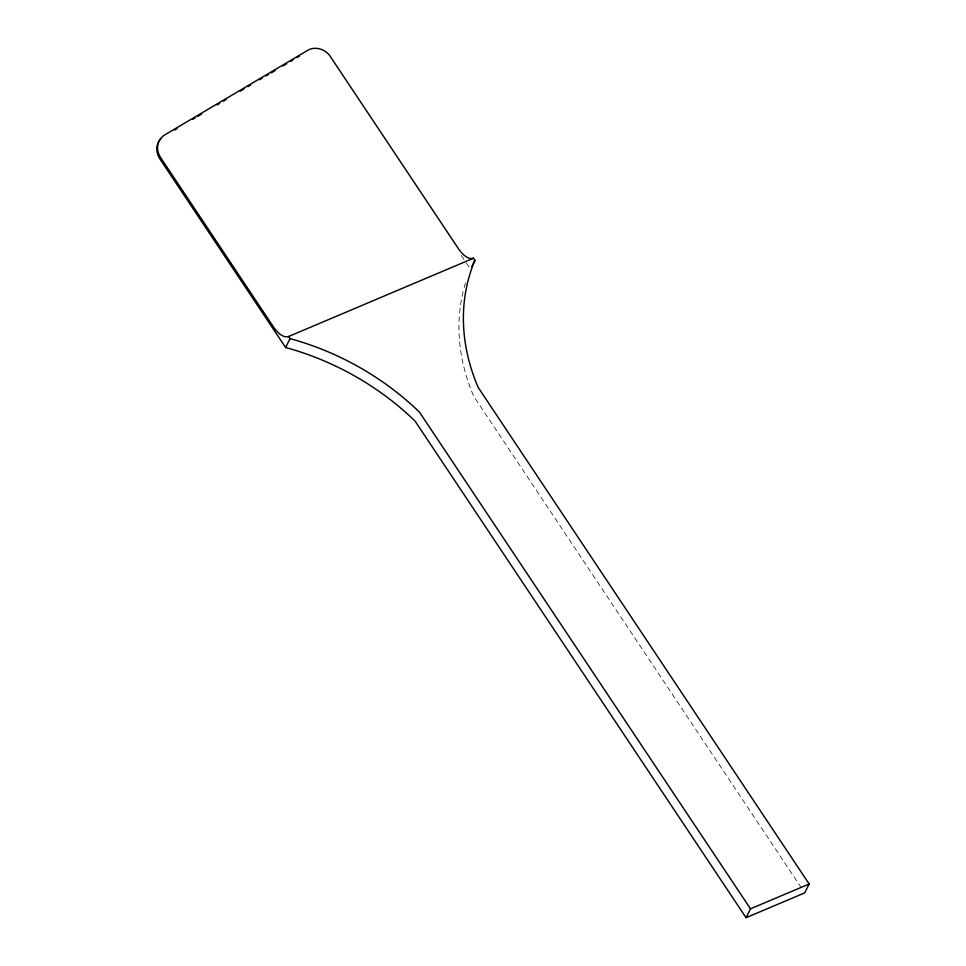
<?xml version="1.0" encoding="UTF-8"?>
<svg xmlns="http://www.w3.org/2000/svg" width="966" height="966" viewBox="0 0 966 966"><rect width="100%" height="100%" fill="white"/><g stroke="black" fill="none" stroke-linecap="round" stroke-linejoin="round"><path stroke-width="0.72" stroke-dasharray="4.83 3.62" d="M461.313 255.435L465.491 261.701M466.324 262.957L470.502 269.212M801.369 887.851L473.726 396.289A212.774 174.073 26.6 0 1 463.777 288.991M464.151 287.542A212.774 174.073 26.6 0 1 466.3 280.382"/><path stroke-width="1.45" d="M285.598 347.494L290.041 338.619L288.617 336.494A23.969 11.302 67.1 0 1 273.306 326.665L160.815 157.881A21.337 17.46 26.6 0 1 164.908 134.805L307.997 50.16A15.468 12.655 26.6 0 1 330.155 56.245L458.21 248.383A23.969 11.302 67.1 0 0 473.521 258.212L474.946 260.337A212.774 174.073 26.6 0 0 478.17 387.414L809.158 883.999L804.714 892.874L746.066 917.7L415.09 421.116A248.6 203.391 26.6 0 0 285.598 347.494L160.127 159.257A21.337 17.46 26.6 0 1 160.827 138.875M471.77 266.676L474.946 260.337M746.066 917.7L750.51 908.825L809.158 883.999M174.532 130.084L177.104 128.563M192.584 119.41L195.156 117.876M197.74 116.355L201.604 114.073M217.072 104.92L219.656 103.386M223.52 101.104L226.092 99.583M240.28 91.19L244.144 88.896M248.008 86.614L250.592 85.093M259.613 79.743L262.197 78.222M266.061 75.94L268.633 74.406M271.217 72.885L275.081 70.603M282.821 66.026L286.685 63.732M290.549 61.45L293.133 59.916M296.997 57.634L299.581 56.113M288.617 336.494L473.521 258.212M750.51 908.825L419.534 412.24A248.6 203.391 26.6 0 0 290.041 338.619"/></g></svg>
